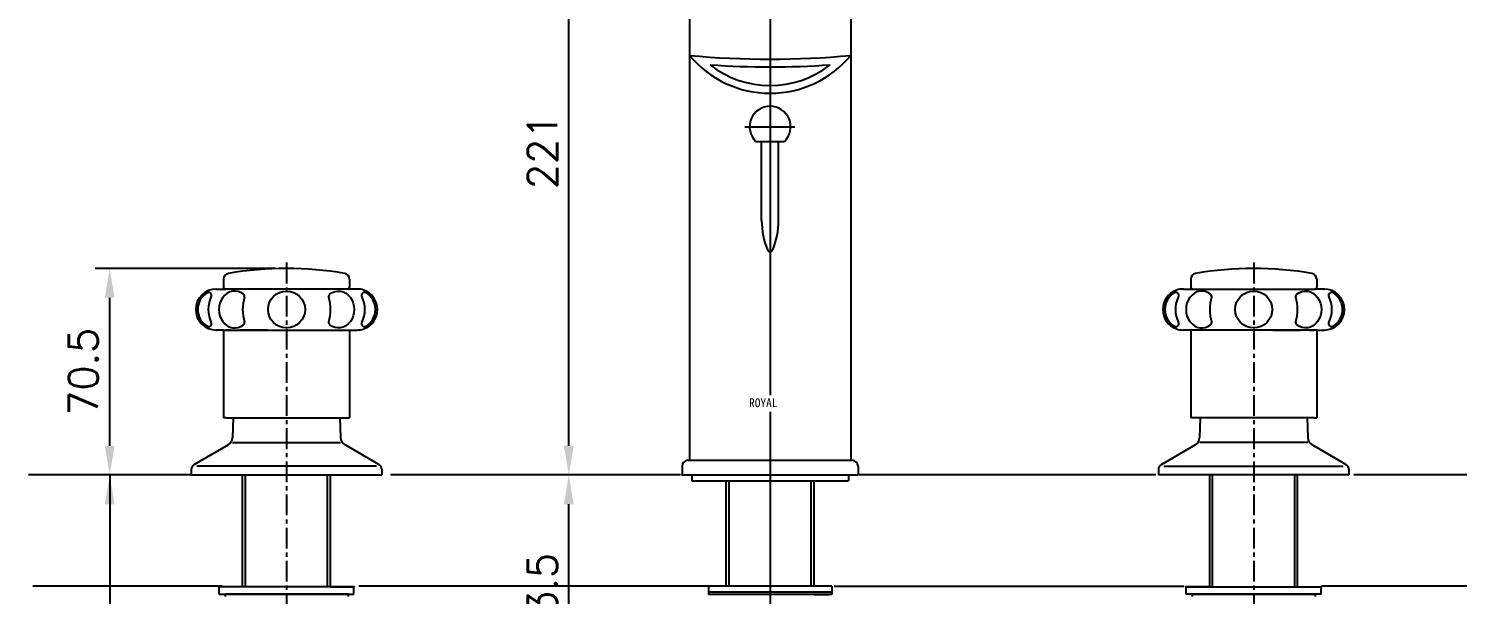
# Model space of a CAD drawing. Header units: inches. Extents: x -1249499 to 290957, y -589671 to 1013543.
# Drawn here: x -1224184.2 to -1224098, y 249270.2 to 249304.4 of the extents above; entities that cross this region are included whole.
import ezdxf

# ---------------------------------------------------------------- set-up
doc = ezdxf.new("R2010")
doc.units = ezdxf.units.IN
doc.header["$MEASUREMENT"] = 0
doc.linetypes.add('CENTER', pattern=[2, 1.25, -0.25, 0.25, -0.25])
for name, color, linetype in [('2', 3, 'Continuous'), ('3', 2, 'Continuous'), ('5', 5, 'Continuous'), ('6', 6, 'Continuous')]:
    doc.layers.add(name, color=color, linetype=linetype)
doc.styles.add('ROMANS', font='ROMANS.SHX')
doc.styles.get("Standard").update_dxf_attribs({"font": 'DotumChe.ttf'})

msp = doc.modelspace()

# ---------------------------------------------------------------- linework, layer by layer
at = {"color": 2, "linetype": 'ByBlock'}
for p, q in [((-1224151.618, 249279.222), (-1224151.618, 249314.756)), ((-1224169.349, 249289.918), (-1224180.196, 249289.918)), ((-1224179.312, 249279.222), (-1224179.312, 249288.15)), ((-1224179.312, 249277.454), (-1224179.312, 249218.58)), ((-1224145.483, 249277.454), (-1224152.502, 249277.454)), ((-1224152.325, 249277.454), (-1224152.502, 249277.454)), ((-1224151.618, 249264.505), (-1224151.618, 249275.687))]:
    msp.add_line(p, q, dxfattribs=at)
for points in [[(-1224179.606, 249288.15), (-1224179.017, 249288.15), (-1224179.312, 249289.918)], [(-1224179.606, 249279.222), (-1224179.017, 249279.222), (-1224179.312, 249277.454)], [(-1224151.913, 249279.222), (-1224151.324, 249279.222), (-1224151.618, 249277.454)], [(-1224179.606, 249275.687), (-1224179.017, 249275.687), (-1224179.312, 249277.454)], [(-1224151.913, 249275.687), (-1224151.324, 249275.687), (-1224151.618, 249277.454)]]:
    msp.add_solid(points, dxfattribs=at)
at = {"layer": '2'}
for p, q in [((-1224139.473, 249317.88), (-1224139.473, 249282.263)), ((-1224139.473, 249281.267), (-1224139.473, 249242.75))]:
    msp.add_line(p, q, dxfattribs=at)
at = {"layer": '2', "linetype": 'CENTER'}
for p, q in [((-1224168.642, 249290.272), (-1224168.642, 249216.922)), ((-1224110.303, 249290.272), (-1224110.303, 249239.741))]:
    msp.add_line(p, q, dxfattribs=at)
at = {"layer": '3', "color": 6}
for p, q in [((-1224174.388, 249277.454), (-1224184.205, 249277.454)), ((-1224144.884, 249277.454), (-1224162.377, 249277.454)), ((-1224116.211, 249277.454), (-1224134.093, 249277.454)), ((-1224078.456, 249277.454), (-1224104.265, 249277.454)), ((-1224172.531, 249270.737), (-1224183.94, 249270.737)), ((-1224143.185, 249270.737), (-1224164.279, 249270.737)), ((-1224135.6, 249270.737), (-1224114.49, 249270.737)), ((-1224079.075, 249270.737), (-1224106.215, 249270.737))]:
    msp.add_line(p, q, dxfattribs=at)
at = {"layer": '5'}
for p, q in [((-1224144.334, 249315.18), (-1224144.334, 249278.338)), ((-1224134.611, 249315.18), (-1224134.611, 249278.338)), ((-1224140.993, 249298.478), (-1224137.98, 249298.478)), ((-1224140.339, 249297.594), (-1224138.606, 249297.594)), ((-1224139.985, 249292.817), (-1224139.985, 249297.594)), ((-1224138.96, 249292.817), (-1224138.96, 249297.594)), ((-1224172.885, 249288.68), (-1224172.355, 249288.68)), ((-1224172.443, 249289.269), (-1224172.443, 249288.769)), ((-1224164.93, 249288.68), (-1224172.355, 249288.68)), ((-1224164.399, 249288.68), (-1224164.93, 249288.68)), ((-1224164.841, 249289.269), (-1224164.841, 249288.769)), ((-1224114.546, 249288.68), (-1224114.015, 249288.68)), ((-1224114.104, 249289.269), (-1224114.104, 249288.769)), ((-1224114.015, 249288.68), (-1224106.59, 249288.68)), ((-1224106.06, 249288.68), (-1224106.59, 249288.68)), ((-1224106.502, 249289.269), (-1224106.502, 249288.769)), ((-1224172.443, 249286.205), (-1224172.885, 249286.205)), ((-1224172.443, 249286.205), (-1224164.841, 249286.205)), ((-1224172.443, 249286.205), (-1224172.443, 249280.902)), ((-1224172.089, 249286.205), (-1224172.266, 249286.205)), ((-1224172.001, 249286.205), (-1224172.089, 249286.205)), ((-1224172.001, 249286.205), (-1224172.089, 249286.205)), ((-1224169.791, 249286.205), (-1224171.471, 249286.205)), ((-1224169.791, 249286.205), (-1224171.117, 249286.205)), ((-1224167.493, 249286.205), (-1224165.814, 249286.205)), ((-1224164.841, 249286.205), (-1224164.399, 249286.205)), ((-1224164.841, 249286.205), (-1224164.841, 249280.902)), ((-1224114.104, 249286.205), (-1224114.546, 249286.205)), ((-1224106.502, 249286.205), (-1224114.104, 249286.205)), ((-1224114.104, 249286.205), (-1224114.104, 249280.902)), ((-1224111.452, 249286.205), (-1224113.131, 249286.205)), ((-1224109.154, 249286.205), (-1224107.828, 249286.205)), ((-1224109.154, 249286.205), (-1224107.474, 249286.205)), ((-1224106.944, 249286.205), (-1224106.856, 249286.205)), ((-1224106.944, 249286.205), (-1224106.856, 249286.205)), ((-1224106.856, 249286.205), (-1224106.679, 249286.205)), ((-1224106.502, 249286.205), (-1224106.06, 249286.205)), ((-1224106.502, 249286.205), (-1224106.502, 249280.902)), ((-1224164.841, 249286.029), (-1224164.841, 249280.902)), ((-1224114.104, 249286.029), (-1224114.104, 249280.902)), ((-1224172.266, 249280.902), (-1224172.443, 249280.902)), ((-1224172.266, 249280.902), (-1224172.355, 249280.902)), ((-1224172.266, 249280.902), (-1224164.841, 249280.902)), ((-1224171.861, 249280.902), (-1224171.903, 249279.708)), ((-1224165.423, 249280.902), (-1224165.382, 249279.708)), ((-1224106.679, 249280.902), (-1224114.104, 249280.902)), ((-1224113.522, 249280.902), (-1224113.563, 249279.708)), ((-1224107.084, 249280.902), (-1224107.042, 249279.708)), ((-1224106.679, 249280.902), (-1224106.59, 249280.902)), ((-1224106.679, 249280.902), (-1224106.502, 249280.902)), ((-1224174.211, 249278.087), (-1224172.167, 249279.267)), ((-1224171.913, 249279.414), (-1224165.393, 249279.414)), ((-1224163.073, 249278.087), (-1224165.117, 249279.267)), ((-1224115.872, 249278.087), (-1224113.828, 249279.267)), ((-1224107.032, 249279.414), (-1224113.552, 249279.414)), ((-1224104.734, 249278.087), (-1224106.778, 249279.267)), ((-1224144.423, 249278.338), (-1224134.523, 249278.338)), ((-1224174.388, 249277.781), (-1224174.388, 249277.454)), ((-1224174.388, 249277.454), (-1224162.897, 249277.454)), ((-1224163.225, 249277.985), (-1224174.049, 249277.985)), ((-1224162.897, 249277.781), (-1224162.897, 249277.454)), ((-1224144.776, 249277.985), (-1224144.776, 249277.454)), ((-1224144.776, 249277.454), (-1224134.169, 249277.454)), ((-1224144.202, 249277.454), (-1224144.202, 249277.101)), ((-1224134.743, 249277.454), (-1224134.743, 249277.101)), ((-1224134.169, 249277.985), (-1224134.169, 249277.454)), ((-1224116.048, 249277.781), (-1224116.048, 249277.454)), ((-1224104.557, 249277.454), (-1224116.048, 249277.454)), ((-1224115.72, 249277.985), (-1224104.896, 249277.985)), ((-1224104.557, 249277.781), (-1224104.557, 249277.454)), ((-1224171.294, 249270.701), (-1224171.294, 249277.419)), ((-1224165.99, 249270.701), (-1224165.99, 249277.419)), ((-1224144.202, 249277.101), (-1224134.743, 249277.101)), ((-1224164.576, 249270.701), (-1224172.708, 249270.701)), ((-1224172.708, 249270.259), (-1224172.708, 249270.701)), ((-1224165.99, 249270.701), (-1224164.576, 249270.701)), ((-1224164.576, 249270.259), (-1224164.576, 249270.701)), ((-1224172.708, 249270.259), (-1224164.576, 249270.259)), ((-1224164.93, 249270.259), (-1224172.355, 249270.259)), ((-1224172.355, 249270.259), (-1224172.355, 249270.118)), ((-1224164.93, 249270.259), (-1224164.93, 249270.118))]:
    msp.add_line(p, q, dxfattribs=at)
at = {"layer": '5', "color": 2}
for p, q in [((-1224142.124, 249270.737), (-1224142.124, 249277.101)), ((-1224136.821, 249270.737), (-1224136.821, 249277.101)), ((-1224112.955, 249270.701), (-1224112.955, 249277.419)), ((-1224107.651, 249270.701), (-1224107.651, 249277.419)), ((-1224143.185, 249270.737), (-1224143.185, 249270.383)), ((-1224142.124, 249270.737), (-1224143.185, 249270.737)), ((-1224135.76, 249270.737), (-1224142.124, 249270.737)), ((-1224135.76, 249270.737), (-1224135.76, 249270.383)), ((-1224114.369, 249270.701), (-1224106.237, 249270.701)), ((-1224112.955, 249270.701), (-1224114.369, 249270.701)), ((-1224114.369, 249270.259), (-1224114.369, 249270.701)), ((-1224106.237, 249270.259), (-1224106.237, 249270.701)), ((-1224142.124, 249270.383), (-1224143.185, 249270.383)), ((-1224143.185, 249270.383), (-1224143.185, 249270.242)), ((-1224136.821, 249270.242), (-1224143.185, 249270.242)), ((-1224135.76, 249270.383), (-1224142.124, 249270.383)), ((-1224135.76, 249270.383), (-1224136.821, 249270.383)), ((-1224136.821, 249270.242), (-1224135.937, 249270.242)), ((-1224135.76, 249270.242), (-1224136.821, 249270.242)), ((-1224135.76, 249270.383), (-1224135.76, 249270.242)), ((-1224106.237, 249270.259), (-1224114.369, 249270.259)), ((-1224114.015, 249270.259), (-1224106.59, 249270.259)), ((-1224114.015, 249270.259), (-1224114.015, 249270.118)), ((-1224106.59, 249270.259), (-1224106.59, 249270.118))]:
    msp.add_line(p, q, dxfattribs=at)
at = {"layer": '5'}
for centre in [(-1224168.642, 249287.443), (-1224110.303, 249287.443)]:
    msp.add_circle(centre, 1.114, dxfattribs=at)
for centre, radius, start, end in [((-1224139.473, 249354.163), 51.609, 264.59464, 275.40536), ((-1224139.473, 249306.807), 6.311, 219.61518, 320.38482), ((-1224139.473, 249354.163), 52.075, 266.02163, 273.97837), ((-1224139.473, 249306.807), 5.845, 231.8184, 308.1816), ((-1224139.473, 249298.478), 1.238, 314.41531, 225.58469), ((-1224135.356, 249292.82), 4.629, 179.97167, 202.51467), ((-1224143.589, 249292.82), 4.629, 337.48533, 0.02833), ((-1224139.473, 249291.123), 0.177, 205.26215, 334.73785), ((-1224172.089, 249289.269), 0.354, 99.80019, 180), ((-1224168.642, 249269.311), 20.607, 80.19981, 99.80019), ((-1224165.195, 249289.269), 0.354, 0, 80.19981), ((-1224113.75, 249289.269), 0.354, 99.80019, 180), ((-1224110.303, 249269.311), 20.607, 80.19981, 99.80019), ((-1224106.856, 249289.269), 0.354, 0, 80.19981), ((-1224172.885, 249287.443), 1.238, 90, 270), ((-1224172.355, 249288.769), 0.0884, 180, 270), ((-1224164.93, 249288.769), 0.0884, 270, 0), ((-1224164.399, 249287.443), 1.238, 70.52878, 90), ((-1224114.546, 249287.443), 1.238, 90, 109.47122), ((-1224114.015, 249288.769), 0.0884, 180, 270), ((-1224106.59, 249288.769), 0.0884, 270, 0), ((-1224106.06, 249287.443), 1.238, 270, 90), ((-1224172.822, 249287.443), 1.178, 121.14635, 238.85365), ((-1224173.339, 249288.3), 0.177, 333.22964, 121.14635), ((-1224171.641, 249287.443), 1.725, 153.22964, 206.77036), ((-1224168.712, 249287.443), 2.579, 163.29579, 196.70421), ((-1224171.351, 249288.235), 0.177, 343.29579, 52.77492), ((-1224165.933, 249288.235), 0.177, 127.22508, 196.70421), ((-1224168.572, 249287.443), 2.579, 343.29579, 16.70421), ((-1224163.945, 249288.3), 0.177, 58.85365, 206.77036), ((-1224165.643, 249287.443), 1.725, 333.22964, 26.77036), ((-1224164.399, 249287.443), 1.238, 289.47122, 70.52878), ((-1224164.463, 249287.443), 1.178, 301.14635, 58.85365), ((-1224114.546, 249287.443), 1.238, 109.47122, 250.52878), ((-1224114.482, 249287.443), 1.178, 121.14635, 238.85365), ((-1224115, 249288.3), 0.177, 333.22964, 121.14635), ((-1224113.302, 249287.443), 1.725, 153.22964, 206.77036), ((-1224110.373, 249287.443), 2.579, 163.29579, 196.70421), ((-1224113.012, 249288.235), 0.177, 343.29579, 52.77492), ((-1224107.594, 249288.235), 0.177, 127.22508, 196.70421), ((-1224110.233, 249287.443), 2.579, 343.29579, 16.70421), ((-1224105.606, 249288.3), 0.177, 58.85365, 206.77036), ((-1224107.304, 249287.443), 1.725, 333.22964, 26.77036), ((-1224106.123, 249287.443), 1.178, 301.14635, 58.85365), ((-1224173.339, 249286.586), 0.177, 238.85365, 26.77036), ((-1224171.351, 249286.651), 0.177, 307.22508, 16.70421), ((-1224165.933, 249286.651), 0.177, 163.29579, 232.77492), ((-1224164.399, 249287.443), 1.238, 270, 289.47122), ((-1224163.945, 249286.586), 0.177, 153.22964, 301.14635), ((-1224115, 249286.586), 0.177, 238.85365, 26.77036), ((-1224114.546, 249287.443), 1.238, 250.52878, 270), ((-1224113.012, 249286.651), 0.177, 307.22508, 16.70421), ((-1224107.594, 249286.651), 0.177, 163.29579, 232.77492), ((-1224105.606, 249286.586), 0.177, 153.22964, 301.14635), ((-1224172.433, 249279.726), 0.53, 300, 358.01941), ((-1224164.852, 249279.726), 0.53, 181.98059, 240), ((-1224114.093, 249279.726), 0.53, 300, 358.01941), ((-1224106.512, 249279.726), 0.53, 181.98059, 240), ((-1224144.423, 249277.985), 0.354, 90, 180), ((-1224134.523, 249277.985), 0.354, 0, 90), ((-1224174.034, 249277.781), 0.354, 120, 180), ((-1224163.25, 249277.781), 0.354, 0, 60), ((-1224115.695, 249277.781), 0.354, 120, 180), ((-1224104.911, 249277.781), 0.354, 0, 60)]:
    msp.add_arc(centre, radius, start, end, dxfattribs=at)
for centre in [(-1224171.767, 249287.443), (-1224113.428, 249287.443)]:
    msp.add_ellipse(centre, major_axis=(0, -1.114), ratio=0.858783, start_param=2.563501, end_param=6.861277, dxfattribs=at)
at = {"layer": '5', "extrusion": (0, 0, -1)}
for centre in [(-1224165.517, 249287.443), (-1224107.178, 249287.443)]:
    msp.add_ellipse(centre, major_axis=(0, -1.114), ratio=0.858783, start_param=2.563501, end_param=6.861277, dxfattribs=at)
at = {"layer": '5'}
for p in [(-1224168.642, 249289.918), (-1224172.885, 249288.68), (-1224172.355, 249288.68), (-1224172.355, 249288.68), (-1224164.93, 249288.68), (-1224164.93, 249288.68), (-1224164.913, 249289.482), (-1224114.032, 249289.482), (-1224114.015, 249288.68), (-1224114.015, 249288.68), (-1224106.59, 249288.68), (-1224106.59, 249288.68), (-1224106.06, 249288.68), (-1224163.899, 249288.541), (-1224115.046, 249288.541), (-1224172.885, 249286.205), (-1224172.885, 249286.205), (-1224172.266, 249286.205), (-1224163.9, 249286.343), (-1224115.045, 249286.343), (-1224106.679, 249286.205), (-1224106.06, 249286.205), (-1224106.06, 249286.205), (-1224174.388, 249277.454), (-1224144.776, 249277.454), (-1224172.708, 249270.701), (-1224164.576, 249270.701)]:
    msp.add_point(p, dxfattribs=at)
at = {"layer": '5', "color": 2}
for p in [(-1224114.369, 249270.701), (-1224106.237, 249270.701)]:
    msp.add_point(p, dxfattribs=at)
at = {"layer": '6'}
for p, q in [((-1224171.117, 249270.701), (-1224171.117, 249277.419)), ((-1224166.167, 249270.701), (-1224166.167, 249277.419)), ((-1224141.948, 249270.737), (-1224141.948, 249277.101)), ((-1224136.998, 249270.737), (-1224136.998, 249277.101)), ((-1224112.778, 249270.701), (-1224112.778, 249277.419)), ((-1224107.828, 249270.701), (-1224107.828, 249277.419))]:
    msp.add_line(p, q, dxfattribs=at)
at = {"layer": 'DEFPOINTS', "color": 0, "linetype": 'ByBlock'}
for p in [(-1224179.312, 249289.918), (-1224179.312, 249277.454), (-1224174.388, 249277.454), (-1224151.618, 249277.454), (-1224151.618, 249277.454)]:
    msp.add_point(p, dxfattribs=at)

# ---------------------------------------------------------------- texts
at = {"color": 4, "linetype": 'ByBlock', "char_height": 1.7679, "attachment_point": 5, "rotation": 90, "style": 'ROMANS'}
for s, insert in [('\\A1;221', (-1224153.209, 249296.989)), ('\\A1;70.5', (-1224180.903, 249283.686)), ('\\A1;83.5', (-1224153.209, 249270.096))]:
    msp.add_mtext(s, dxfattribs=dict(at, insert=insert))
at = {"layer": '5'}
msp.add_text('ROYAL', height=0.5304, dxfattribs=at).set_placement((-1224140.743, 249281.548))

doc.saveas('drawing.dxf')
